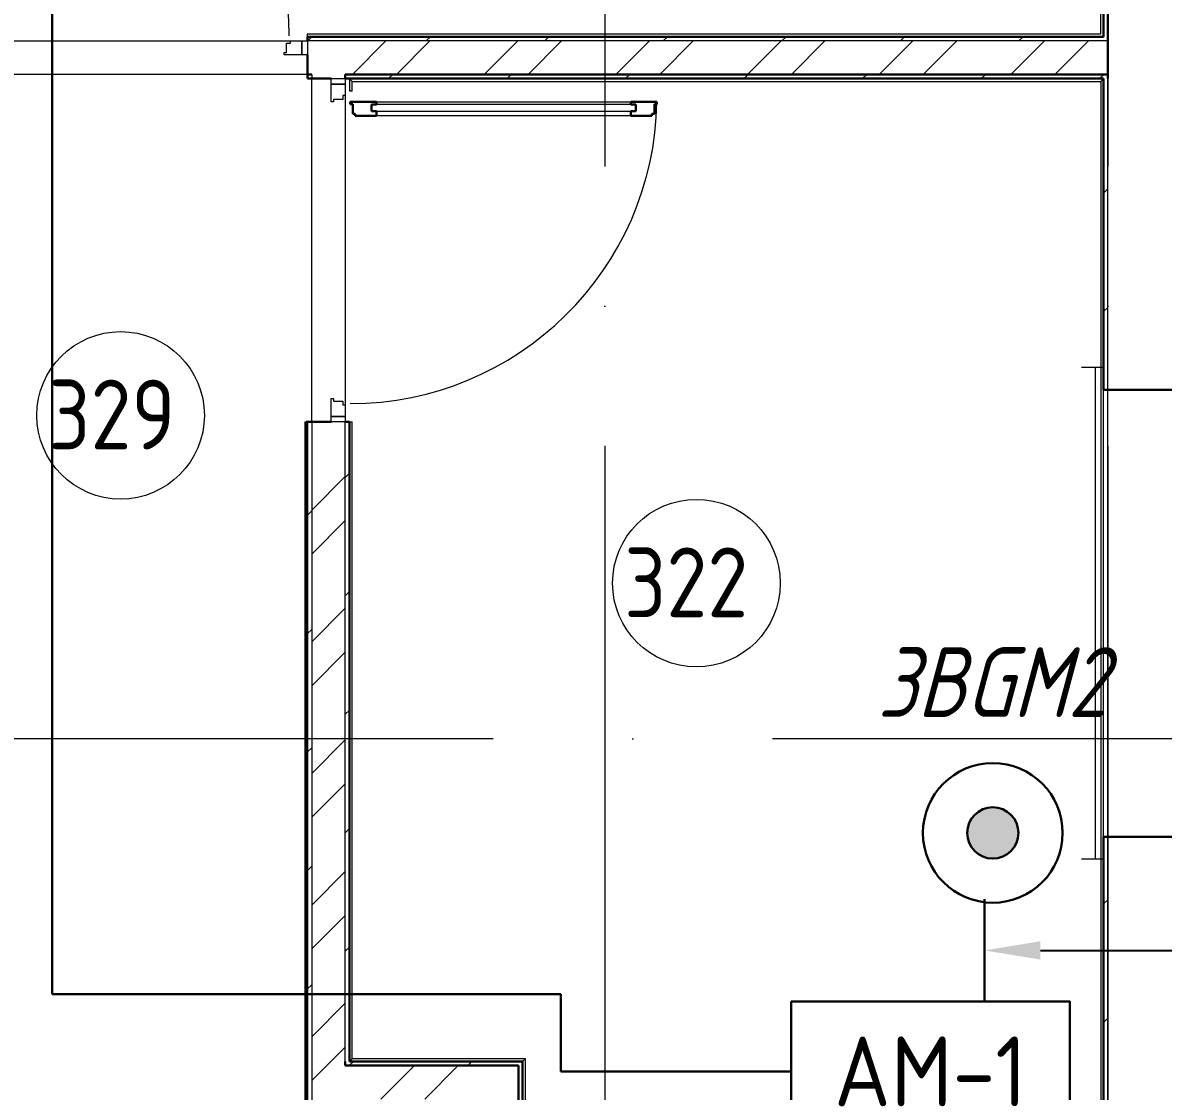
# Model space of a CAD drawing. Header units: millimetres. Extents: x -259793 to 1187961, y -549744 to 43070.
# Drawn here: x 277112 to 281194, y 22275 to 26102 of the extents above; entities that cross this region are included whole.
import ezdxf
from ezdxf import colors
from ezdxf.entities.mleader import LeaderData, LeaderLine
from ezdxf.enums import TextEntityAlignment as Align
from ezdxf.math import Vec2, Vec3

# ---------------------------------------------------------------- set-up
doc = ezdxf.new("R2010")
doc.units = ezdxf.units.MM
doc.linetypes.add('ADSK_Линия сетки', pattern=[25, 20, -2.5, 0, -2.5])
doc.linetypes.add('штриховаяX2', pattern=[1.5, 1, -0.5])
for name, color, linetype, lineweight in [('RC-Выноски', 7, 'Continuous', 0), ('RC-Извещатели_охранные', 5, 'Continuous', 30), ('RC-Линии_связи-Адресные', 5, 'Continuous', 30), ('RC-Прочее_оборудование', 5, 'Continuous', 30), ('Двери', 252, 'Continuous', 9), ('лс', 5, 'Continuous', 30), ('Марки помещений', 252, 'Continuous', 20), ('Ограждение', 252, 'Continuous', 9), ('Оси', 252, 'Continuous', 9), ('Стены внутренние', 7, 'Continuous', 18), ('Стены наружные', 7, 'Continuous', 18), ('Стены штриховка', 7, 'Continuous', 9)]:
    doc.layers.add(name, color=color, linetype=linetype, lineweight=lineweight)
doc.layers.add('RC-Позиционные_обозначения', color=7, linetype='Continuous')
doc.layers.add('Двери открывание', color=7, linetype='Continuous', lineweight=9, true_color=0xc0c0c0)
doc.styles.add('GOST Common_2', font='', dxfattribs={"width": 0.9, "height": 250})
doc.styles.add('ISOCPEUR', font='isocpeur.ttf', dxfattribs={"width": 0.9, "height": 350})
doc.styles.add('RubezhCAD', font='', dxfattribs={"oblique": 10})
doc.styles.get("Standard").update_dxf_attribs({"font": ''})
doc.styles.get('GOST Common_2').set_extended_font_data('GOST type B')
doc.styles.get('RubezhCAD').set_extended_font_data('GOST type A')
doc.styles.get('Standard').set_extended_font_data('GOST type B')

# ---------------------------------------------------------------- blocks, each defined once
blk = doc.blocks.new('3 этаж')
at = {"layer": 'Двери', "color": 251, "true_color": 0x636466}
for p, q in [((278055.8, 26028.6), (278069.8, 26028.6)), ((278055.8, 25994.6), (278055.8, 26028.6)), ((278069.8, 26028.6), (278069.8, 26036.6)), ((278069.8, 26036.6), (278110.8, 26036.6)), ((278110.8, 26036.6), (278130.8, 26036.6)), ((278110.8, 25986.6), (278110.8, 26036.6)), ((278110.8, 26036.6), (278110.8, 25986.6)), ((278130.8, 26036.6), (278130.8, 25986.6)), ((278046.8, 25994.6), (278055.8, 25994.6)), ((278046.8, 25986.6), (278046.8, 25994.6)), ((278110.8, 25986.6), (278046.8, 25986.6)), ((278130.8, 25986.6), (278110.8, 25986.6)), ((278215.8, 25881.9), (278215.8, 25901.9)), ((278215.8, 25901.9), (278265.8, 25901.9)), ((278265.8, 25901.9), (278265.8, 25881.9)), ((278265.8, 25881.9), (278215.8, 25881.9)), ((278215.8, 25881.9), (278265.8, 25881.9)), ((278215.8, 25817.9), (278215.8, 25881.9)), ((278265.8, 25881.9), (278265.8, 25840.9)), ((278223.8, 25817.9), (278215.8, 25817.9)), ((278223.8, 25826.9), (278223.8, 25817.9)), ((278257.8, 25826.9), (278223.8, 25826.9)), ((278257.8, 25840.9), (278257.8, 25826.9)), ((278265.8, 25840.9), (278257.8, 25840.9)), ((278359.8, 25808.9), (278359.8, 25784.9)), ((279305.8, 25808.9), (278359.8, 25808.9)), ((278377.8, 25817.9), (279287.8, 25817.9)), ((279305.8, 25784.9), (279305.8, 25808.9)), ((278359.8, 25784.9), (279305.8, 25784.9)), ((279287.8, 25767.9), (278377.8, 25767.9)), ((280980.8, 24866.6), (280901.3, 24866.6)), ((280950.8, 24866.6), (280950.8, 23106.6)), ((278215.8, 24755.9), (278223.8, 24755.9)), ((278215.8, 24691.9), (278215.8, 24755.9)), ((278223.8, 24755.9), (278223.8, 24746.9)), ((278223.8, 24746.9), (278257.8, 24746.9)), ((278257.8, 24746.9), (278257.8, 24732.9)), ((278257.8, 24732.9), (278265.8, 24732.9)), ((278265.8, 24732.9), (278265.8, 24691.9)), ((278215.8, 24691.9), (278265.8, 24691.9)), ((278215.8, 24671.9), (278215.8, 24691.9)), ((278265.8, 24691.9), (278215.8, 24691.9)), ((278265.8, 24671.9), (278215.8, 24671.9)), ((278265.8, 24691.9), (278265.8, 24671.9)), ((280980.8, 23106.6), (280901.3, 23106.6))]:
    blk.add_line(p, q, dxfattribs=at)
at = {"layer": 'Двери', "color": 251, "lineweight": 30, "true_color": 0x636466}
for p, q in [((278283.8, 25817.9), (278377.8, 25817.9)), ((278283.8, 25809.9), (278283.8, 25817.9)), ((278292.8, 25809.9), (278283.8, 25809.9)), ((278292.8, 25775.9), (278292.8, 25809.9)), ((278359.8, 25808.9), (278377.8, 25808.9)), ((278359.8, 25784.9), (278359.8, 25808.9)), ((278377.8, 25808.9), (278377.8, 25817.9)), ((279287.8, 25817.9), (279381.8, 25817.9)), ((279287.8, 25808.9), (279287.8, 25817.9)), ((279305.8, 25808.9), (279287.8, 25808.9)), ((279305.8, 25784.9), (279305.8, 25808.9)), ((279372.8, 25809.9), (279372.8, 25775.9)), ((279381.8, 25809.9), (279372.8, 25809.9)), ((279381.8, 25817.9), (279381.8, 25809.9)), ((278301.8, 25775.9), (278292.8, 25775.9)), ((278301.8, 25767.9), (278301.8, 25775.9)), ((278377.8, 25767.9), (278301.8, 25767.9)), ((278377.8, 25784.9), (278359.8, 25784.9)), ((278377.8, 25767.9), (278377.8, 25784.9)), ((279287.8, 25784.9), (279305.8, 25784.9)), ((279287.8, 25767.9), (279287.8, 25784.9)), ((279363.8, 25767.9), (279287.8, 25767.9)), ((279363.8, 25775.9), (279363.8, 25767.9)), ((279372.8, 25775.9), (279363.8, 25775.9))]:
    blk.add_line(p, q, dxfattribs=at)
at = {"layer": 'Двери открывание', "color": 251, "true_color": 0x636466}
for centre, start, end in [((276966.8, 26054.6), 0, 89.0607), ((278283.8, 25835.9), 270, 359.0607)]:
    blk.add_arc(centre, 1098, start, end, dxfattribs=at)
at = {"layer": 'Марки помещений', "color": 251, "true_color": 0x636466}
for centre in [(277461.8, 24695.7), (279523.1, 24094.8)]:
    blk.add_circle(centre, 300, dxfattribs=at)
at = {"layer": 'Ограждение', "color": 251, "true_color": 0x636466}
for p, q in [((280970.8, 26061.6), (280970.8, 27086.1)), ((278130.8, 26061.6), (280970.8, 26061.6)), ((278130.8, 26051.6), (278130.8, 26061.6)), ((278290.8, 25891.6), (278280.8, 25901.6)), ((278280.8, 25901.6), (278280.8, 25856.9)), ((278290.8, 25856.9), (278290.8, 25891.6)), ((278290.8, 25891.6), (280970.8, 25891.6)), ((280970.8, 25891.6), (280980.8, 25901.6)), ((280970.8, 25891.6), (280970.8, 21841.6)), ((278290.8, 25856.9), (278280.8, 25856.9)), ((278120.8, 24671.9), (278125.8, 24671.9)), ((278120.8, 24671.9), (278120.8, 19666.6)), ((278280.8, 24671.9), (278290.8, 24671.9)), ((278290.8, 22391.6), (278290.8, 24671.9)), ((278290.8, 22391.6), (278280.8, 22381.6)), ((278910.8, 22391.6), (278290.8, 22391.6)), ((278910.8, 22391.6), (278900.8, 22381.6)), ((278910.8, 20271.6), (278910.8, 22391.6))]:
    blk.add_line(p, q, dxfattribs=at)
at = {"layer": 'Оси', "color": 251, "linetype": 'ADSK_Линия сетки', "ltscale": 200, "true_color": 0x636466}
for p, q in [((279195.8, 34587.2), (279195.8, -31389.6)), ((280995.8, 34587.2), (280995.8, -31389.6)), ((308795.8, 23536.6), (237073.5, 23536.6))]:
    blk.add_line(p, q, dxfattribs=at)
at = {"layer": 'Стены внутренние', "color": 251, "true_color": 0x636466}
blk.add_line((280995.8, 23186.6), (280995.8, 25901.6), dxfattribs=at)
at = {"layer": 'Стены внутренние', "color": 251, "lineweight": 30, "true_color": 0x636466}
for p, q in [((281225.8, 24786.6), (280995.8, 24786.6)), ((281225.8, 23186.6), (280995.8, 23186.6))]:
    blk.add_line(p, q, dxfattribs=at)
at = {"layer": 'Стены наружные', "color": 251, "lineweight": 30, "true_color": 0x636466}
for p, q in [((280995.8, 29236.6), (280995.8, 25901.6)), ((280980.8, 26051.6), (280980.8, 29221.6)), ((280980.8, 26051.6), (278130.8, 26051.6)), ((278130.8, 26051.6), (278130.8, 26036.6)), ((278130.8, 25901.9), (278130.8, 25986.6)), ((278145.8, 25916.6), (278130.8, 25916.6)), ((278130.8, 25901.9), (278215.8, 25901.9)), ((278265.8, 25916.6), (278265.8, 25901.9)), ((280995.8, 25916.6), (278265.8, 25916.6)), ((280980.8, 25901.6), (278265.8, 25901.6)), ((280980.8, 25901.6), (280980.8, 24786.6)), ((280980.8, 24786.6), (280995.8, 24786.6)), ((278125.8, 24671.9), (278215.8, 24671.9)), ((278125.8, 24671.9), (278125.8, 19651.6)), ((278280.8, 24671.9), (278265.8, 24671.9)), ((278280.8, 22381.6), (278280.8, 24671.9)), ((280980.8, 21831.6), (280980.8, 23186.6)), ((280980.8, 23186.6), (280995.8, 23186.6)), ((278265.8, 22381.6), (278265.8, 22366.6)), ((278280.8, 22381.6), (278900.8, 22381.6)), ((278900.8, 22381.6), (278900.8, 20261.6)), ((278265.8, 22366.6), (278885.8, 22366.6)), ((278885.8, 22227.6), (278885.8, 22366.6))]:
    blk.add_line(p, q, dxfattribs=at)
at = {"layer": 'Стены наружные', "color": 251, "linetype": 'Continuous', "lineweight": 9, "true_color": 0x636466}
for p, q in [((278131.8, 26036.6), (278146.8, 26051.6)), ((278556, 26036.6), (278571, 26051.6)), ((278980.3, 26036.6), (278995.3, 26051.6)), ((279404.6, 26036.6), (279419.6, 26051.6)), ((279828.8, 26036.6), (279843.8, 26051.6)), ((280253.1, 26036.6), (280268.1, 26051.6)), ((280677.4, 26036.6), (280692.4, 26051.6)), ((278291.8, 25916.6), (278411.8, 26036.6)), ((278448.9, 25916.6), (278568.9, 26036.6)), ((278763.2, 25916.6), (278883.2, 26036.6)), ((278920.4, 25916.6), (279040.4, 26036.6)), ((279234.7, 25916.6), (279354.7, 26036.6)), ((279391.9, 25916.6), (279511.9, 26036.6)), ((279706.2, 25916.6), (279826.2, 26036.6)), ((279863.3, 25916.6), (279983.3, 26036.6)), ((280177.6, 25916.6), (280297.6, 26036.6)), ((280334.8, 25916.6), (280454.8, 26036.6)), ((280649.1, 25916.6), (280769.1, 26036.6)), ((280806.3, 25916.6), (280926.3, 26036.6)), ((278421, 25901.6), (278436, 25916.6)), ((278845.3, 25901.6), (278860.3, 25916.6)), ((279269.6, 25901.6), (279284.6, 25916.6)), ((279693.8, 25901.6), (279708.8, 25916.6)), ((280118.1, 25901.6), (280133.1, 25916.6)), ((280542.4, 25901.6), (280557.4, 25916.6)), ((280966.6, 25901.6), (280981.6, 25916.6)), ((280980.8, 25491.5), (280995.8, 25506.5)), ((280980.8, 25067.2), (280995.8, 25082.2)), ((278145.8, 24670.5), (278147.2, 24671.9)), ((278125.8, 24616.4), (278130.8, 24621.4)), ((278125.8, 24545.6), (278130.8, 24550.6)), ((278125.8, 24474.9), (278130.8, 24479.9)), ((278145.8, 24356.2), (278265.8, 24476.2)), ((278265.8, 24473.5), (278280.8, 24488.5)), ((278125.8, 24404.2), (278130.8, 24409.2)), ((278125.8, 24333.5), (278130.8, 24338.5)), ((278130.8, 24338.5), (278145.8, 24353.5)), ((278145.8, 24199), (278265.8, 24319)), ((278125.8, 24262.8), (278130.8, 24267.8)), ((278125.8, 24192.1), (278130.8, 24197.1)), ((278125.8, 24121.4), (278130.8, 24126.4)), ((278125.8, 24050.7), (278130.8, 24055.7)), ((278265.8, 24049.2), (278280.8, 24064.2)), ((278145.8, 23884.7), (278265.8, 24004.7)), ((278125.8, 23980), (278130.8, 23985)), ((278130.8, 23914.2), (278145.8, 23929.2)), ((278125.8, 23909.2), (278130.8, 23914.2)), ((278125.8, 23838.5), (278130.8, 23843.5)), ((278145.8, 23727.5), (278265.8, 23847.5)), ((278125.8, 23767.8), (278130.8, 23772.8)), ((278125.8, 23697.1), (278130.8, 23702.1)), ((278265.8, 23625), (278280.8, 23640)), ((278125.8, 23626.4), (278130.8, 23631.4)), ((278125.8, 23555.7), (278130.8, 23560.7)), ((278145.8, 23413.2), (278265.8, 23533.2)), ((278125.8, 23485), (278130.8, 23490)), ((278130.8, 23490), (278145.8, 23505)), ((278125.8, 23414.3), (278130.8, 23419.3)), ((278145.8, 23256.1), (278265.8, 23376.1)), ((278125.8, 23343.6), (278130.8, 23348.6)), ((278125.8, 23272.9), (278130.8, 23277.9)), ((278125.8, 23202.1), (278130.8, 23207.1)), ((278265.8, 23200.7), (278280.8, 23215.7)), ((278125.8, 23131.4), (278130.8, 23136.4)), ((278125.8, 23060.7), (278130.8, 23065.7)), ((278130.8, 23065.7), (278145.8, 23080.7)), ((278145.8, 22941.8), (278265.8, 23061.8)), ((278125.8, 22990), (278130.8, 22995)), ((280980.8, 22945.9), (280995.8, 22960.9)), ((278125.8, 22919.3), (278130.8, 22924.3)), ((278145.8, 22784.6), (278265.8, 22904.6)), ((278125.8, 22848.6), (278130.8, 22853.6)), ((278125.8, 22777.9), (278130.8, 22782.9)), ((278265.8, 22776.5), (278280.8, 22791.5)), ((278125.8, 22707.2), (278130.8, 22712.2)), ((278125.8, 22636.5), (278130.8, 22641.5)), ((278130.8, 22641.5), (278145.8, 22656.5)), ((278145.8, 22470.3), (278265.8, 22590.3)), ((278125.8, 22565.7), (278130.8, 22570.7)), ((280980.8, 22521.6), (280995.8, 22536.6)), ((278125.8, 22495), (278130.8, 22500)), ((278125.8, 22424.3), (278130.8, 22429.3)), ((278145.8, 22313.2), (278265.8, 22433.2)), ((278280.1, 22366.6), (278295.1, 22381.6)), ((278704.4, 22366.6), (278719.4, 22381.6)), ((278125.8, 22353.6), (278130.8, 22358.6)), ((278393.5, 22246.6), (278513.5, 22366.6)), ((278550.6, 22246.6), (278670.6, 22366.6)), ((278125.8, 22282.9), (278130.8, 22287.9))]:
    blk.add_line(p, q, dxfattribs=at)
at = {"layer": 'Стены наружные', "color": 251, "true_color": 0x636466}
for p, q in [((276961.8, 26036.6), (278069.8, 26036.6)), ((278130.8, 25916.6), (276920.8, 25916.6)), ((278145.8, 24671.9), (278145.8, 25901.9)), ((278265.8, 25840.9), (278265.8, 24732.9)), ((280980.8, 23186.6), (280980.8, 24786.6)), ((280995.8, 21816.6), (280995.8, 23186.6))]:
    blk.add_line(p, q, dxfattribs=at)
at = {"layer": 'Стены штриховка', "color": 251, "true_color": 0x636466}
for p, q in [((280995.8, 26036.6), (278130.8, 26036.6)), ((278145.8, 25916.6), (278145.8, 25901.9)), ((278130.8, 24671.9), (278130.8, 19651.6)), ((278145.8, 24671.9), (278145.8, 19651.6)), ((278265.8, 22381.6), (278265.8, 24671.9))]:
    blk.add_line(p, q, dxfattribs=at)
at = {"layer": 'Марки помещений', "color": 251, "true_color": 0x636466, "style": 'GOST Common_2', "width": 0.9}
for s, p in [('329', (277203, 24573.4)), ('322', (279264.4, 23972.5))]:
    blk.add_text(s, height=250, dxfattribs=at).set_placement(p)
blk = doc.blocks.new('RC-UGO-IOTR-01')
at = {"layer": 'RC-Извещатели_охранные'}
h = blk.add_hatch(color=256, dxfattribs=at)
h.dxf.hatch_style = 1
h.paths.add_polyline_path([(0.918, 0), (-0.918, 0, 1)])
h.paths.add_polyline_path([(-0.918, 0), (0.918, 0, 1)])
for radius in [2.5, 0.918]:
    blk.add_circle((0, 0), radius, dxfattribs=at)
blk.add_attdef('PSTN', text='', height=1.5, dxfattribs=at).set_placement((2.5, 2.5), align=Align.BOTTOM_CENTER)
blk = doc.blocks.new('RC-UGO-AM-01')
at = {"layer": 'RC-Прочее_оборудование'}
blk.add_point((0, 0), dxfattribs=at)
blk.add_attdef('PSTN', text='', height=2.5, dxfattribs=at).set_placement((2.323, 2.403), align=Align.BOTTOM_LEFT)
blk.add_wipeout([(4.993, 2.499), (4.993, -2.499), (-4.993, -2.499), (-4.987, 2.499)]).dxf.layer = 'RC-Прочее_оборудование'
blk.add_wipeout([(-4.993, -2.499), (-4.993, 2.499), (4.993, 2.499), (4.993, -2.499)]).dxf.layer = 'RC-Прочее_оборудование'
blk.add_lwpolyline([(-4.993, 2.499), (4.993, 2.499), (4.993, -2.499), (-4.993, -2.499), (-4.993, 2.499)], close=True, dxfattribs=at)
blk.add_lwpolyline([(-4.993, 2.499), (-4.987, 2.499)], dxfattribs=at)
blk.add_lwpolyline([(-4.993, 2.499), (-4.987, 2.499)], dxfattribs=at)
at = {"layer": 'RC-Прочее_оборудование', "ltscale": 100, "style": 'ISOCPEUR', "width": 0.9}
blk.add_text('АМ-1', height=2.5, dxfattribs=at).set_placement((0, 0), align=Align.MIDDLE)

msp = doc.modelspace()

# ---------------------------------------------------------------- linework, layer by layer
at = {"layer": 'RC-Линии_связи-Адресные'}
for p, q in [((277216.97551, 26484.66377), (277216.97551, 22623.19517)), ((279037.50876, 22623.19517), (277216.97551, 22623.19517)), ((279037.50876, 22345.97239), (279037.50876, 22623.19517))]:
    msp.add_line(p, q, dxfattribs=at)

# ---------------------------------------------------------------- block references
msp.add_blockref('3 этаж', (0, 0))

# ---------------------------------------------------------------- next in the draw order: block references
at = {"layer": 'RC-Извещатели_охранные', "color": 1, "ltscale": 0.01}
ref = msp.add_blockref('RC-UGO-IOTR-01', (280584.10443, 23200.11157), dxfattribs=dict(at, xscale=100, yscale=100, zscale=100))
ref.add_attrib('PSTN', '3BGM2', dxfattribs={"layer": 'RC-Позиционные_обозначения', "height": 250, "style": 'RubezhCAD', "oblique": 15}).set_placement((280580.71924, 23540.36277), align=Align.BOTTOM_CENTER)
at = {"layer": 'RC-Прочее_оборудование', "color": 1, "ltscale": 0.01}
ref = msp.add_blockref('RC-UGO-AM-01', (280361.05797, 22345.97239), dxfattribs=dict(at, xscale=100, yscale=100, zscale=100))
ref.add_attrib('PSTN', '1A2.158', (279195.77938, 21661.98181), dxfattribs={"layer": 'RC-Позиционные_обозначения', "height": 250, "style": 'RubezhCAD', "oblique": 15})

# ---------------------------------------------------------------- next in the draw order: linework, layer by layer
at = {"layer": 'RC-Линии_связи-Адресные'}
msp.add_line((279861.77282, 22345.97239), (279037.50876, 22345.97239), dxfattribs=at)
at = {"layer": 'лс', "linetype": 'штриховаяX2', "ltscale": 2}
msp.add_line((280554.42592, 22595.90491), (280554.42592, 22962.74158), dxfattribs=at)

# ---------------------------------------------------------------- next in the draw order: leaders
at = {"layer": 'RC-Выноски', "ltscale": 0.01}
ml = msp.add_multileader_mtext('Standard', dxfattribs=at)
ml.set_content('ШС3.7', color=256, style='RubezhCAD')
ml.set_leader_properties()
ml.build(insert=Vec2(0, 0))
ml.multileader.update_dxf_attribs({"has_text_frame": 1, "text_right_attachment_type": 2, "dogleg_length": 2, "arrow_head_size": 200, "scale": 100})
ctx = ml.context
ctx.base_point, ctx.scale, ctx.char_height, ctx.arrow_head_size, ctx.landing_gap_size, ctx.plane_origin = Vec3(282361.98792, 22779.32324), 100, 250, 200, 100, Vec3(-5556.79904, -22576.42873)
ctx.right_attachment, ctx.text_align_type = 2, 1
notes = []
notes.append((ctx, [(0, (1, 1, 0), (282161.98792, 22779.32324), (1, 0), 200, [(0, [(280554.42592, 22779.32324)], 0, [])])]))
ctx.mtext.insert, ctx.mtext.alignment, ctx.mtext.flow_direction = Vec3(282836.60538, 22904.32324), 2, 5
ctx.mtext.has_bg_fill, ctx.mtext.bg_color, ctx.mtext.bg_scale_factor, ctx.mtext.bg_transparency, ctx.mtext.use_window_bg_color = 1, -1027028792, 1.5, 0, 1
for ctx, leaders in notes:
    for number, flags, end, landing, length, lines in leaders:
        leader = LeaderData()
        leader.index, (leader.has_last_leader_line, leader.has_dogleg_vector, leader.attachment_direction) = number, flags
        leader.last_leader_point, leader.dogleg_vector, leader.dogleg_length = Vec3(end), Vec3(landing), length
        for number, points, colour, breaks in lines:
            line = LeaderLine()
            line.index, line.vertices, line.color, line.breaks = number, Vec3.list(points), colors.encode_raw_color(colour), breaks
            leader.lines.append(line)
        ctx.leaders.append(leader)

doc.saveas('drawing.dxf')
